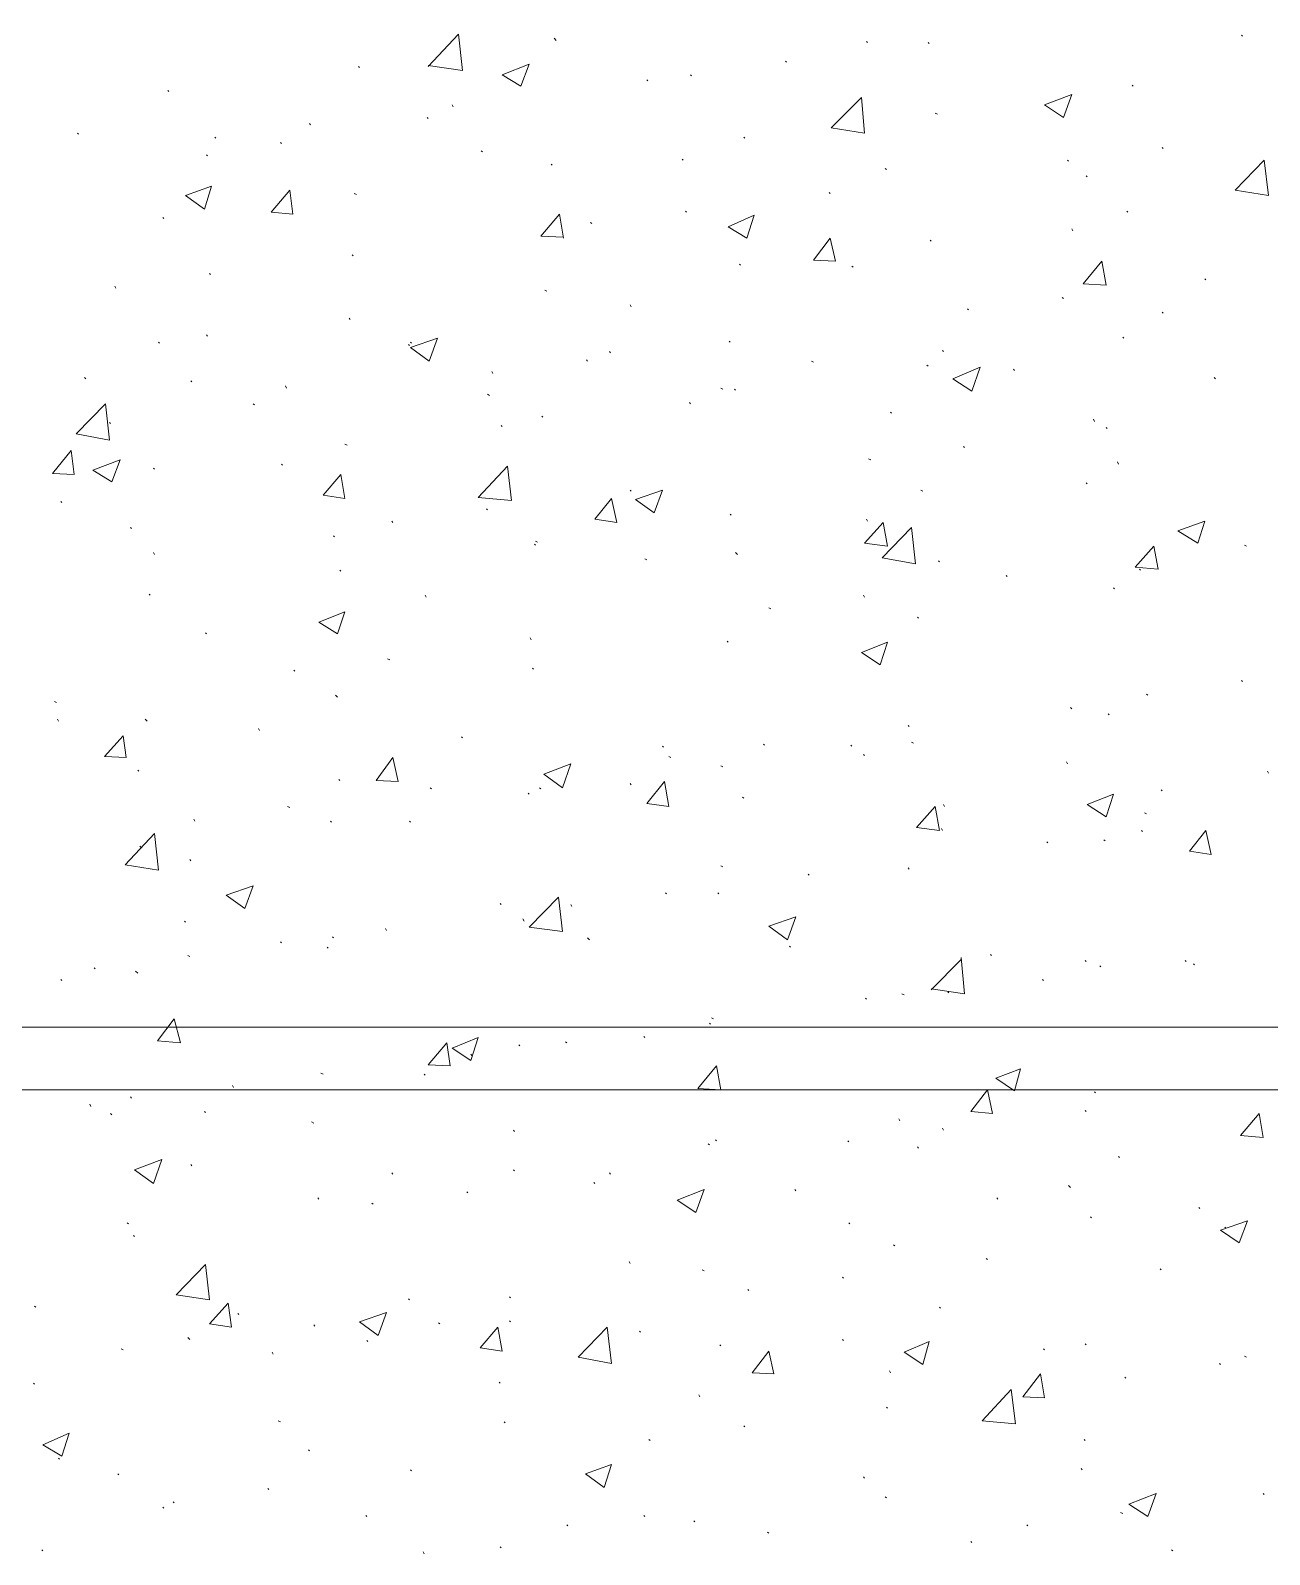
# Model space of a CAD drawing. Header units: millimetres. Extents: x 2928 to 3112, y 1220 to 1280.
# Drawn here: x 2943.466 to 2945.45, y 1255.77 to 1258.21 of the extents above; entities that cross this region are included whole.
import ezdxf

# ---------------------------------------------------------------- set-up
doc = ezdxf.new("R2010")
doc.units = ezdxf.units.MM

msp = doc.modelspace()

# ---------------------------------------------------------------- linework, layer by layer
at = {"color": 253, "linetype": 'Continuous', "lineweight": 5, "true_color": 0x9a9a9a}
for points in [[(2961.2116, 1241.9003), (2942.08633, 1241.9003), (2942.08633, 1247.74538), (2950.25144, 1247.74538), (2950.25144, 1256.61384), (2942.08633, 1256.61384), (2942.08633, 1261.45224), (2961.2116, 1261.45224), (2961.2116, 1249.1904)], [(2941.98633, 1247.84538), (2950.14978, 1247.84538), (2950.14978, 1256.51384), (2941.98633, 1256.51384)]]:
    msp.add_lwpolyline(points, dxfattribs=at)
at = {"color": 92, "linetype": 'Continuous', "lineweight": 13, "true_color": 0x00b800}
for points in [[(2944.10302, 1258.1522), (2944.15136, 1258.20386), (2944.15136, 1258.20386)], [(2944.15802, 1258.14553), (2944.15136, 1258.20386), (2944.15136, 1258.20386)], [(2944.30803, 1258.19386), (2944.30469, 1258.1972), (2944.30469, 1258.1972)], [(2944.80637, 1258.19053), (2944.8047, 1258.1922), (2944.8047, 1258.1922)], [(2944.9047, 1258.18886), (2944.90304, 1258.19053), (2944.90304, 1258.19053)], [(2945.40638, 1258.20053), (2945.40471, 1258.2022), (2945.40471, 1258.2022)], [(2944.22136, 1258.13886), (2944.26469, 1258.15553), (2944.26469, 1258.15553)], [(2944.25136, 1258.12053), (2944.26469, 1258.15553), (2944.26469, 1258.15553)], [(2944.67637, 1258.15886), (2944.6747, 1258.16053), (2944.6747, 1258.16053)], [(2943.99302, 1258.15053), (2943.99136, 1258.1522), (2943.99136, 1258.1522)], [(2944.10302, 1258.15386), (2944.15802, 1258.14553), (2944.15802, 1258.14553)], [(2944.22136, 1258.13886), (2944.25136, 1258.12053), (2944.25136, 1258.12053)], [(2944.5247, 1258.1372), (2944.52303, 1258.13886), (2944.52303, 1258.13886)], [(2943.68802, 1258.1122), (2943.68635, 1258.11386), (2943.68635, 1258.11386)], [(2944.4547, 1258.12886), (2944.45303, 1258.13053), (2944.45303, 1258.13053)], [(2945.0897, 1258.09053), (2945.13304, 1258.1072), (2945.13304, 1258.1072)], [(2945.1197, 1258.07053), (2945.13304, 1258.1072), (2945.13304, 1258.1072)], [(2945.23137, 1258.12053), (2945.22971, 1258.1222), (2945.22971, 1258.1222)], [(2944.14302, 1258.08719), (2944.14136, 1258.09053), (2944.14136, 1258.09053)], [(2944.74803, 1258.05386), (2944.79637, 1258.1022), (2944.79637, 1258.1022)], [(2944.80137, 1258.04553), (2944.79637, 1258.1022), (2944.79637, 1258.1022)], [(2945.0897, 1258.09053), (2945.1197, 1258.07053), (2945.1197, 1258.07053)], [(2943.91469, 1258.05886), (2943.91302, 1258.06053), (2943.91302, 1258.06053)], [(2944.10302, 1258.06886), (2944.10136, 1258.07053), (2944.10136, 1258.07053)], [(2944.91804, 1258.07553), (2944.9147, 1258.07719), (2944.9147, 1258.07719)], [(2943.54302, 1258.04386), (2943.54135, 1258.04553), (2943.54135, 1258.04553)], [(2943.76302, 1258.03719), (2943.76135, 1258.03886), (2943.76135, 1258.03886)], [(2944.6097, 1258.03719), (2944.60803, 1258.03886), (2944.60803, 1258.03886)], [(2944.74803, 1258.05386), (2944.80137, 1258.04553), (2944.80137, 1258.04553)], [(2943.74969, 1258.00886), (2943.74802, 1258.01053), (2943.74802, 1258.01053)], [(2943.86802, 1258.02886), (2943.86635, 1258.03053), (2943.86635, 1258.03053)], [(2944.18969, 1258.01553), (2944.18802, 1258.01719), (2944.18802, 1258.01719)], [(2945.27971, 1258.02053), (2945.27804, 1258.02219), (2945.27804, 1258.02219)], [(2944.30136, 1257.99386), (2944.29969, 1257.99553), (2944.29969, 1257.99553)], [(2944.51136, 1258.00219), (2944.5097, 1258.00386), (2944.5097, 1258.00386)], [(2944.83637, 1257.98719), (2944.8347, 1257.98886), (2944.8347, 1257.98886)], [(2945.12804, 1258.00053), (2945.12637, 1258.00219), (2945.12637, 1258.00219)], [(2945.39471, 1257.95386), (2945.44138, 1258.00219), (2945.44138, 1258.00219)], [(2945.44804, 1257.94553), (2945.44138, 1258.00219), (2945.44138, 1258.00219)], [(2943.71468, 1257.94553), (2943.75635, 1257.96053), (2943.75635, 1257.96053)], [(2943.74469, 1257.92386), (2943.75635, 1257.96053), (2943.75635, 1257.96053)], [(2945.15804, 1257.97553), (2945.15637, 1257.97719), (2945.15637, 1257.97719)], [(2943.71468, 1257.94553), (2943.74469, 1257.92386), (2943.74469, 1257.92386)], [(2943.85135, 1257.91886), (2943.88135, 1257.95386), (2943.88135, 1257.95386)], [(2943.88635, 1257.91553), (2943.88135, 1257.95386), (2943.88135, 1257.95386)], [(2943.98802, 1257.94719), (2943.98469, 1257.94886), (2943.98469, 1257.94886)], [(2944.74637, 1257.94886), (2944.7447, 1257.95053), (2944.7447, 1257.95053)], [(2945.39471, 1257.95386), (2945.44804, 1257.94553), (2945.44804, 1257.94553)], [(2943.85135, 1257.91886), (2943.88635, 1257.91553), (2943.88635, 1257.91553)], [(2944.28303, 1257.88053), (2944.31303, 1257.91553), (2944.31303, 1257.91553)], [(2944.31969, 1257.87719), (2944.31303, 1257.91553), (2944.31303, 1257.91553)], [(2944.51636, 1257.91886), (2944.5147, 1257.92053), (2944.5147, 1257.92053)], [(2944.58303, 1257.89553), (2944.6247, 1257.91386), (2944.6247, 1257.91386)], [(2944.61303, 1257.87719), (2944.6247, 1257.91386), (2944.6247, 1257.91386)], [(2945.22304, 1257.91886), (2945.22137, 1257.92053), (2945.22137, 1257.92053)], [(2943.67968, 1257.90886), (2943.67802, 1257.91053), (2943.67802, 1257.91053)], [(2944.36469, 1257.90053), (2944.36303, 1257.90219), (2944.36303, 1257.90219)], [(2944.58303, 1257.89553), (2944.61303, 1257.87719), (2944.61303, 1257.87719)], [(2945.13471, 1257.88886), (2945.13304, 1257.89219), (2945.13304, 1257.89219)], [(2944.28303, 1257.88053), (2944.31969, 1257.87886), (2944.31969, 1257.87886)], [(2944.7197, 1257.84219), (2944.74637, 1257.87719), (2944.74637, 1257.87719)], [(2944.7547, 1257.84052), (2944.74637, 1257.87719), (2944.74637, 1257.87719)], [(2944.90804, 1257.87219), (2944.90637, 1257.87386), (2944.90637, 1257.87386)], [(2943.98302, 1257.84886), (2943.98136, 1257.85052), (2943.98136, 1257.85052)], [(2944.7197, 1257.84219), (2944.7547, 1257.84052), (2944.7547, 1257.84052)], [(2945.15137, 1257.80386), (2945.18137, 1257.84052), (2945.18137, 1257.84052)], [(2945.18804, 1257.80219), (2945.18137, 1257.84052), (2945.18137, 1257.84052)], [(2943.75469, 1257.81886), (2943.75302, 1257.82052), (2943.75302, 1257.82052)], [(2944.60303, 1257.83386), (2944.60136, 1257.83552), (2944.60136, 1257.83552)], [(2944.78303, 1257.83052), (2944.78137, 1257.83219), (2944.78137, 1257.83219)], [(2943.60302, 1257.79719), (2943.60135, 1257.80052), (2943.60135, 1257.80052)], [(2944.29303, 1257.79219), (2944.28969, 1257.79386), (2944.28969, 1257.79386)], [(2945.15137, 1257.80386), (2945.18804, 1257.80219), (2945.18804, 1257.80219)], [(2945.34804, 1257.81052), (2945.34637, 1257.81219), (2945.34637, 1257.81219)], [(2944.42803, 1257.76719), (2944.42636, 1257.77052), (2944.42636, 1257.77052)], [(2945.1197, 1257.78052), (2945.11804, 1257.78219), (2945.11804, 1257.78219)], [(2943.97802, 1257.74719), (2943.97636, 1257.74886), (2943.97636, 1257.74886)], [(2944.96804, 1257.76219), (2944.96637, 1257.76386), (2944.96637, 1257.76386)], [(2945.27971, 1257.75719), (2945.27804, 1257.75886), (2945.27804, 1257.75886)], [(2943.74969, 1257.72052), (2943.74802, 1257.72219), (2943.74802, 1257.72219)], [(2944.07469, 1257.70219), (2944.11802, 1257.71719), (2944.11802, 1257.71719)], [(2944.10469, 1257.68052), (2944.11802, 1257.71719), (2944.11802, 1257.71719)], [(2945.21637, 1257.71719), (2945.21471, 1257.71886), (2945.21471, 1257.71886)], [(2943.67302, 1257.70886), (2943.67135, 1257.71052), (2943.67135, 1257.71052)], [(2944.07302, 1257.70552), (2944.07136, 1257.70719), (2944.07136, 1257.70719)], [(2944.07636, 1257.70886), (2944.07469, 1257.71052), (2944.07469, 1257.71052)], [(2944.07469, 1257.70219), (2944.10469, 1257.68052), (2944.10469, 1257.68052)], [(2944.39469, 1257.69386), (2944.39303, 1257.69552), (2944.39303, 1257.69552)], [(2944.58636, 1257.71052), (2944.5847, 1257.71219), (2944.5847, 1257.71219)], [(2944.92804, 1257.69552), (2944.92637, 1257.69719), (2944.92637, 1257.69719)], [(2944.35803, 1257.68052), (2944.35636, 1257.68219), (2944.35636, 1257.68219)], [(2944.7197, 1257.67886), (2944.71637, 1257.68052), (2944.71637, 1257.68052)], [(2944.90304, 1257.67219), (2944.90137, 1257.67386), (2944.90137, 1257.67386)], [(2944.94304, 1257.65219), (2944.98637, 1257.67052), (2944.98637, 1257.67052)], [(2944.97304, 1257.63219), (2944.98637, 1257.67052), (2944.98637, 1257.67052)], [(2945.04137, 1257.66552), (2945.0397, 1257.66719), (2945.0397, 1257.66719)], [(2943.55468, 1257.65219), (2943.55302, 1257.65386), (2943.55302, 1257.65386)], [(2943.72468, 1257.64719), (2943.72302, 1257.64886), (2943.72302, 1257.64886)], [(2944.20636, 1257.66052), (2944.20469, 1257.66386), (2944.20469, 1257.66386)], [(2944.94304, 1257.65219), (2944.97304, 1257.63219), (2944.97304, 1257.63219)], [(2945.36304, 1257.65219), (2945.36138, 1257.65386), (2945.36138, 1257.65386)], [(2943.87635, 1257.63719), (2943.87469, 1257.64052), (2943.87469, 1257.64052)], [(2944.20136, 1257.62552), (2944.19803, 1257.62719), (2944.19803, 1257.62719)], [(2944.5747, 1257.63552), (2944.57136, 1257.63719), (2944.57136, 1257.63719)], [(2944.5947, 1257.63386), (2944.59303, 1257.63552), (2944.59303, 1257.63552)], [(2943.53968, 1257.56385), (2943.58635, 1257.61219), (2943.58635, 1257.61219)], [(2943.59302, 1257.55385), (2943.58635, 1257.61219), (2943.58635, 1257.61219)], [(2943.82469, 1257.61052), (2943.82302, 1257.61219), (2943.82302, 1257.61219)], [(2944.52303, 1257.61219), (2944.52136, 1257.61385), (2944.52136, 1257.61385)], [(2944.8447, 1257.59719), (2944.84303, 1257.59885), (2944.84303, 1257.59885)], [(2943.59468, 1257.58052), (2943.59302, 1257.58219), (2943.59302, 1257.58219)], [(2944.22136, 1257.57552), (2944.21969, 1257.57719), (2944.21969, 1257.57719)], [(2944.28636, 1257.59052), (2944.28469, 1257.59219), (2944.28469, 1257.59219)], [(2945.16971, 1257.58385), (2945.16804, 1257.58719), (2945.16804, 1257.58719)], [(2945.18971, 1257.57219), (2945.18804, 1257.57385), (2945.18804, 1257.57385)], [(2943.53968, 1257.56385), (2943.59302, 1257.55385), (2943.59302, 1257.55385)], [(2943.97302, 1257.54552), (2943.96969, 1257.54719), (2943.96969, 1257.54719)], [(2943.50135, 1257.50052), (2943.53135, 1257.53719), (2943.53135, 1257.53719)], [(2943.53635, 1257.49885), (2943.53135, 1257.53719), (2943.53135, 1257.53719)], [(2943.56635, 1257.50552), (2943.60968, 1257.52219), (2943.60968, 1257.52219)], [(2943.59635, 1257.48719), (2943.60968, 1257.52219), (2943.60968, 1257.52219)], [(2944.81137, 1257.52219), (2944.80803, 1257.52385), (2944.80803, 1257.52385)], [(2944.96137, 1257.54219), (2944.9597, 1257.54385), (2944.9597, 1257.54385)], [(2943.50135, 1257.50052), (2943.53635, 1257.49885), (2943.53635, 1257.49885)], [(2943.56635, 1257.50552), (2943.59635, 1257.48719), (2943.59635, 1257.48719)], [(2943.66468, 1257.50719), (2943.66302, 1257.50885), (2943.66302, 1257.50885)], [(2943.86969, 1257.51385), (2943.86802, 1257.51552), (2943.86802, 1257.51552)], [(2943.93469, 1257.46552), (2943.96302, 1257.49885), (2943.96302, 1257.49885)], [(2943.96969, 1257.46052), (2943.96302, 1257.49885), (2943.96302, 1257.49885)], [(2944.18302, 1257.46219), (2944.22969, 1257.51219), (2944.22969, 1257.51219)], [(2944.23636, 1257.45719), (2944.22969, 1257.51219), (2944.22969, 1257.51219)], [(2945.20804, 1257.51552), (2945.20637, 1257.51885), (2945.20637, 1257.51885)], [(2944.42803, 1257.47219), (2944.42636, 1257.47385), (2944.42636, 1257.47385)], [(2944.4347, 1257.45885), (2944.47803, 1257.47385), (2944.47803, 1257.47385)], [(2944.4647, 1257.43719), (2944.47803, 1257.47385), (2944.47803, 1257.47385)], [(2944.8947, 1257.47219), (2944.89137, 1257.47385), (2944.89137, 1257.47385)], [(2945.15804, 1257.48385), (2945.15637, 1257.48552), (2945.15637, 1257.48552)], [(2943.51635, 1257.45385), (2943.51468, 1257.45552), (2943.51468, 1257.45552)], [(2943.93469, 1257.46552), (2943.96969, 1257.46052), (2943.96969, 1257.46052)], [(2944.18302, 1257.46219), (2944.23636, 1257.45719), (2944.23636, 1257.45719)], [(2944.36969, 1257.42719), (2944.39636, 1257.46052), (2944.39636, 1257.46052)], [(2944.40469, 1257.42219), (2944.39636, 1257.46052), (2944.39636, 1257.46052)], [(2944.4347, 1257.45885), (2944.4647, 1257.43719), (2944.4647, 1257.43719)], [(2944.04636, 1257.42219), (2944.04469, 1257.42385), (2944.04469, 1257.42385)], [(2944.19803, 1257.44219), (2944.19636, 1257.44385), (2944.19636, 1257.44385)], [(2944.36969, 1257.42719), (2944.40469, 1257.42219), (2944.40469, 1257.42219)], [(2944.58803, 1257.43385), (2944.58636, 1257.43552), (2944.58636, 1257.43552)], [(2944.80637, 1257.42385), (2944.8047, 1257.42719), (2944.8047, 1257.42719)], [(2945.30304, 1257.40885), (2945.34637, 1257.42385), (2945.34637, 1257.42385)], [(2945.33471, 1257.38885), (2945.34637, 1257.42385), (2945.34637, 1257.42385)], [(2943.62802, 1257.41219), (2943.62635, 1257.41385), (2943.62635, 1257.41385)], [(2943.95302, 1257.39885), (2943.95135, 1257.40052), (2943.95135, 1257.40052)], [(2944.80137, 1257.38885), (2944.83137, 1257.42219), (2944.83137, 1257.42219)], [(2944.8297, 1257.36552), (2944.87637, 1257.41385), (2944.87637, 1257.41385)], [(2944.83803, 1257.38385), (2944.83137, 1257.42219), (2944.83137, 1257.42219)], [(2944.88303, 1257.35552), (2944.87637, 1257.41385), (2944.87637, 1257.41385)], [(2945.30304, 1257.40885), (2945.33471, 1257.38885), (2945.33471, 1257.38885)], [(2944.27469, 1257.38552), (2944.27303, 1257.38718), (2944.27303, 1257.38718)], [(2944.27803, 1257.39052), (2944.27469, 1257.39218), (2944.27469, 1257.39218)], [(2944.80137, 1257.38885), (2944.83803, 1257.38385), (2944.83803, 1257.38385)], [(2945.23471, 1257.35052), (2945.26471, 1257.38385), (2945.26471, 1257.38385)], [(2945.27137, 1257.34718), (2945.26471, 1257.38385), (2945.26471, 1257.38385)], [(2945.41304, 1257.38385), (2945.40971, 1257.38552), (2945.40971, 1257.38552)], [(2943.66468, 1257.37052), (2943.66302, 1257.37385), (2943.66302, 1257.37385)], [(2944.45303, 1257.36218), (2944.4497, 1257.36385), (2944.4497, 1257.36385)], [(2944.59803, 1257.37052), (2944.5947, 1257.37385), (2944.5947, 1257.37385)], [(2944.8297, 1257.36552), (2944.88303, 1257.35552), (2944.88303, 1257.35552)], [(2944.92137, 1257.35885), (2944.9197, 1257.36052), (2944.9197, 1257.36052)], [(2945.23471, 1257.35052), (2945.27137, 1257.34718), (2945.27137, 1257.34718)], [(2943.96302, 1257.34385), (2943.96136, 1257.34552), (2943.96136, 1257.34552)], [(2945.0297, 1257.33552), (2945.02804, 1257.33718), (2945.02804, 1257.33718)], [(2945.24304, 1257.34552), (2945.24137, 1257.34718), (2945.24137, 1257.34718)], [(2943.65802, 1257.30552), (2943.65635, 1257.30718), (2943.65635, 1257.30718)], [(2944.09969, 1257.30218), (2944.09802, 1257.30552), (2944.09802, 1257.30552)], [(2944.80137, 1257.30218), (2944.7997, 1257.30552), (2944.7997, 1257.30552)], [(2945.20137, 1257.31552), (2945.19971, 1257.31718), (2945.19971, 1257.31718)], [(2943.92802, 1257.26218), (2943.96969, 1257.27885), (2943.96969, 1257.27885)], [(2943.95802, 1257.24385), (2943.96969, 1257.27885), (2943.96969, 1257.27885)], [(2944.65136, 1257.28385), (2944.64803, 1257.28552), (2944.64803, 1257.28552)], [(2943.92802, 1257.26218), (2943.95802, 1257.24385), (2943.95802, 1257.24385)], [(2944.88803, 1257.26885), (2944.88637, 1257.27052), (2944.88637, 1257.27052)], [(2943.74802, 1257.24385), (2943.74635, 1257.24552), (2943.74635, 1257.24552)], [(2944.26803, 1257.23385), (2944.26636, 1257.23718), (2944.26636, 1257.23718)], [(2944.58303, 1257.23052), (2944.58136, 1257.23218), (2944.58136, 1257.23218)], [(2944.79637, 1257.21385), (2944.83803, 1257.23052), (2944.83803, 1257.23052)], [(2944.82637, 1257.19385), (2944.83803, 1257.23052), (2944.83803, 1257.23052)], [(2944.04136, 1257.20218), (2944.03802, 1257.20385), (2944.03802, 1257.20385)], [(2944.79637, 1257.21385), (2944.82637, 1257.19385), (2944.82637, 1257.19385)], [(2943.88969, 1257.18385), (2943.88802, 1257.18552), (2943.88802, 1257.18552)], [(2944.27136, 1257.18718), (2944.26969, 1257.18885), (2944.26969, 1257.18885)], [(2945.40638, 1257.16718), (2945.40471, 1257.16885), (2945.40471, 1257.16885)], [(2943.50802, 1257.13385), (2943.50468, 1257.13551), (2943.50468, 1257.13551)], [(2943.95802, 1257.14218), (2943.95469, 1257.14551), (2943.95469, 1257.14551)], [(2945.25471, 1257.14551), (2945.25304, 1257.14718), (2945.25304, 1257.14718)], [(2943.51135, 1257.10385), (2943.50968, 1257.10718), (2943.50968, 1257.10718)], [(2943.65302, 1257.10385), (2943.64968, 1257.10718), (2943.64968, 1257.10718)], [(2945.13304, 1257.12385), (2945.13137, 1257.12551), (2945.13137, 1257.12551)], [(2945.19304, 1257.11385), (2945.19137, 1257.11551), (2945.19137, 1257.11551)], [(2943.83302, 1257.08885), (2943.83135, 1257.09218), (2943.83135, 1257.09218)], [(2944.87303, 1257.09551), (2944.87137, 1257.09718), (2944.87137, 1257.09718)], [(2943.58468, 1257.04718), (2943.61468, 1257.08051), (2943.61468, 1257.08051)], [(2943.61968, 1257.04551), (2943.61468, 1257.08051), (2943.61468, 1257.08051)], [(2944.15802, 1257.07718), (2944.15636, 1257.07885), (2944.15636, 1257.07885)], [(2944.4797, 1257.06218), (2944.47803, 1257.06385), (2944.47803, 1257.06385)], [(2944.64136, 1257.06551), (2944.6397, 1257.06718), (2944.6397, 1257.06718)], [(2944.78137, 1257.06385), (2944.7797, 1257.06551), (2944.7797, 1257.06551)], [(2944.8797, 1257.06885), (2944.87637, 1257.07051), (2944.87637, 1257.07051)], [(2943.58468, 1257.04718), (2943.61968, 1257.04551), (2943.61968, 1257.04551)], [(2944.01969, 1257.00885), (2944.04636, 1257.04551), (2944.04636, 1257.04551)], [(2944.05469, 1257.00718), (2944.04636, 1257.04551), (2944.04636, 1257.04551)], [(2944.28803, 1257.01885), (2944.33136, 1257.03551), (2944.33136, 1257.03551)], [(2944.31803, 1256.99718), (2944.33136, 1257.03551), (2944.33136, 1257.03551)], [(2944.49136, 1257.04551), (2944.48803, 1257.04718), (2944.48803, 1257.04718)], [(2944.80137, 1257.04885), (2944.7997, 1257.05051), (2944.7997, 1257.05051)], [(2945.12637, 1257.03551), (2945.1247, 1257.03885), (2945.1247, 1257.03885)], [(2943.63968, 1257.02385), (2943.63802, 1257.02551), (2943.63802, 1257.02551)], [(2943.96136, 1257.00885), (2943.95969, 1257.01051), (2943.95969, 1257.01051)], [(2944.01969, 1257.00885), (2944.05469, 1257.00718), (2944.05469, 1257.00718)], [(2944.28803, 1257.01885), (2944.31803, 1256.99718), (2944.31803, 1256.99718)], [(2944.5747, 1257.03051), (2944.57136, 1257.03218), (2944.57136, 1257.03218)], [(2945.44804, 1257.02051), (2945.44638, 1257.02385), (2945.44638, 1257.02385)], [(2944.10802, 1256.99551), (2944.10636, 1256.99718), (2944.10636, 1256.99718)], [(2944.26469, 1256.98718), (2944.26303, 1256.98885), (2944.26303, 1256.98885)], [(2944.28303, 1256.99551), (2944.28136, 1256.99718), (2944.28136, 1256.99718)], [(2944.42803, 1257.00218), (2944.42636, 1257.00385), (2944.42636, 1257.00385)], [(2944.45303, 1256.97218), (2944.48136, 1257.00718), (2944.48136, 1257.00718)], [(2944.48803, 1256.96718), (2944.48136, 1257.00718), (2944.48136, 1257.00718)], [(2945.15804, 1256.97051), (2945.19971, 1256.98718), (2945.19971, 1256.98718)], [(2945.18804, 1256.95051), (2945.19971, 1256.98718), (2945.19971, 1256.98718)], [(2945.27804, 1256.99218), (2945.27637, 1256.99385), (2945.27637, 1256.99385)], [(2943.88135, 1256.96551), (2943.87802, 1256.96718), (2943.87802, 1256.96718)], [(2944.45303, 1256.97218), (2944.48803, 1256.96718), (2944.48803, 1256.96718)], [(2944.60803, 1256.98051), (2944.60636, 1256.98218), (2944.60636, 1256.98218)], [(2944.8847, 1256.93385), (2944.9147, 1256.96718), (2944.9147, 1256.96718)], [(2944.92137, 1256.92884), (2944.9147, 1256.96718), (2944.9147, 1256.96718)], [(2944.9297, 1256.96718), (2944.92804, 1256.97051), (2944.92804, 1256.97051)], [(2945.15804, 1256.97051), (2945.18804, 1256.95051), (2945.18804, 1256.95051)], [(2943.72969, 1256.94385), (2943.72802, 1256.94718), (2943.72802, 1256.94718)], [(2943.94802, 1256.94218), (2943.94635, 1256.94385), (2943.94635, 1256.94385)], [(2944.07469, 1256.94218), (2944.07302, 1256.94385), (2944.07302, 1256.94385)], [(2945.25304, 1256.95551), (2945.24971, 1256.95718), (2945.24971, 1256.95718)], [(2943.61802, 1256.87384), (2943.66468, 1256.92384), (2943.66468, 1256.92384)], [(2943.67135, 1256.86551), (2943.66468, 1256.92384), (2943.66468, 1256.92384)], [(2944.8847, 1256.93385), (2944.92137, 1256.92884), (2944.92137, 1256.92884)], [(2944.92637, 1256.92884), (2944.9247, 1256.93218), (2944.9247, 1256.93218)], [(2945.18637, 1256.91218), (2945.18471, 1256.91384), (2945.18471, 1256.91384)], [(2945.24637, 1256.92718), (2945.24471, 1256.92884), (2945.24471, 1256.92884)], [(2945.32137, 1256.89551), (2945.34804, 1256.92884), (2945.34804, 1256.92884)], [(2945.35637, 1256.89051), (2945.34804, 1256.92884), (2945.34804, 1256.92884)], [(2943.64302, 1256.90218), (2943.64135, 1256.90384), (2943.64135, 1256.90384)], [(2945.0947, 1256.90884), (2945.09304, 1256.91051), (2945.09304, 1256.91051)], [(2945.32137, 1256.89551), (2945.35637, 1256.89051), (2945.35637, 1256.89051)], [(2943.61802, 1256.87384), (2943.67135, 1256.86551), (2943.67135, 1256.86551)], [(2943.72302, 1256.88051), (2943.72135, 1256.88218), (2943.72135, 1256.88218)], [(2944.5747, 1256.87051), (2944.57136, 1256.87218), (2944.57136, 1256.87218)], [(2944.87303, 1256.86718), (2944.87137, 1256.86884), (2944.87137, 1256.86884)], [(2943.77969, 1256.82551), (2943.82302, 1256.84051), (2943.82302, 1256.84051)], [(2943.80969, 1256.80384), (2943.82302, 1256.84051), (2943.82302, 1256.84051)], [(2944.71303, 1256.85718), (2944.71137, 1256.85884), (2944.71137, 1256.85884)], [(2943.77969, 1256.82551), (2943.80969, 1256.80384), (2943.80969, 1256.80384)], [(2944.26469, 1256.77384), (2944.31136, 1256.82218), (2944.31136, 1256.82218)], [(2944.31803, 1256.76718), (2944.31136, 1256.82218), (2944.31136, 1256.82218)], [(2944.4847, 1256.82718), (2944.48303, 1256.82884), (2944.48303, 1256.82884)], [(2944.56803, 1256.82718), (2944.56636, 1256.82884), (2944.56636, 1256.82884)], [(2944.21969, 1256.81051), (2944.21803, 1256.81218), (2944.21803, 1256.81218)], [(2944.33303, 1256.80718), (2944.33136, 1256.81051), (2944.33136, 1256.81051)], [(2944.64803, 1256.77551), (2944.69137, 1256.79051), (2944.69137, 1256.79051)], [(2944.67803, 1256.75384), (2944.69137, 1256.79051), (2944.69137, 1256.79051)], [(2943.71468, 1256.78218), (2943.71302, 1256.78384), (2943.71302, 1256.78384)], [(2944.03636, 1256.76884), (2944.03469, 1256.77218), (2944.03469, 1256.77218)], [(2944.25636, 1256.78384), (2944.25469, 1256.78718), (2944.25469, 1256.78718)], [(2944.26469, 1256.77384), (2944.31803, 1256.76718), (2944.31803, 1256.76718)], [(2944.64803, 1256.77551), (2944.67803, 1256.75384), (2944.67803, 1256.75384)], [(2943.86802, 1256.74884), (2943.86635, 1256.75051), (2943.86635, 1256.75051)], [(2943.94302, 1256.74051), (2943.94135, 1256.74218), (2943.94135, 1256.74218)], [(2943.95135, 1256.75718), (2943.94969, 1256.75884), (2943.94969, 1256.75884)], [(2944.36136, 1256.75384), (2944.35803, 1256.75718), (2944.35803, 1256.75718)], [(2944.68303, 1256.74218), (2944.68137, 1256.74384), (2944.68137, 1256.74384)], [(2943.72135, 1256.72718), (2943.71802, 1256.72884), (2943.71802, 1256.72884)], [(2944.90804, 1256.67384), (2944.95637, 1256.72218), (2944.95637, 1256.72218)], [(2944.96137, 1256.66717), (2944.95637, 1256.72551), (2944.95637, 1256.72551)], [(2945.0047, 1256.72884), (2945.00304, 1256.73051), (2945.00304, 1256.73051)], [(2945.15637, 1256.71884), (2945.15471, 1256.72051), (2945.15471, 1256.72051)], [(2945.31637, 1256.71884), (2945.31471, 1256.72051), (2945.31471, 1256.72051)], [(2943.56968, 1256.70718), (2943.56802, 1256.70884), (2943.56802, 1256.70884)], [(2943.63802, 1256.70051), (2943.63468, 1256.70384), (2943.63468, 1256.70384)], [(2945.17971, 1256.71051), (2945.17804, 1256.71218), (2945.17804, 1256.71218)], [(2945.32971, 1256.71384), (2945.32804, 1256.71551), (2945.32804, 1256.71551)], [(2943.51635, 1256.68884), (2943.51468, 1256.69051), (2943.51468, 1256.69051)], [(2944.8647, 1256.66551), (2944.86137, 1256.66717), (2944.86137, 1256.66717)], [(2944.90804, 1256.67551), (2944.96137, 1256.66717), (2944.96137, 1256.66717)], [(2944.93637, 1256.66884), (2944.9347, 1256.67051), (2944.9347, 1256.67051)], [(2945.08804, 1256.68884), (2945.08637, 1256.69051), (2945.08637, 1256.69051)], [(2944.8047, 1256.65884), (2944.80303, 1256.66051), (2944.80303, 1256.66051)], [(2943.66968, 1256.59217), (2943.69635, 1256.62717), (2943.69635, 1256.62717)], [(2943.70635, 1256.58884), (2943.69635, 1256.62717), (2943.69635, 1256.62717)], [(2944.5547, 1256.61884), (2944.55303, 1256.62051), (2944.55303, 1256.62051)], [(2944.5597, 1256.62717), (2944.55636, 1256.62884), (2944.55636, 1256.62884)], [(2944.14136, 1256.58051), (2944.18302, 1256.59717), (2944.18302, 1256.59717)], [(2944.17136, 1256.56051), (2944.18302, 1256.59717), (2944.18302, 1256.59717)], [(2944.4497, 1256.59717), (2944.44803, 1256.59884), (2944.44803, 1256.59884)], [(2943.66968, 1256.59217), (2943.70635, 1256.58884), (2943.70635, 1256.58884)], [(2944.10302, 1256.55384), (2944.13302, 1256.58884), (2944.13302, 1256.58884)], [(2944.13802, 1256.55217), (2944.13302, 1256.58884), (2944.13302, 1256.58884)], [(2944.14136, 1256.58051), (2944.17136, 1256.56051), (2944.17136, 1256.56051)], [(2944.17302, 1256.56884), (2944.17136, 1256.57051), (2944.17136, 1256.57051)], [(2944.24969, 1256.58384), (2944.24803, 1256.58551), (2944.24803, 1256.58551)], [(2944.32469, 1256.58884), (2944.32303, 1256.59051), (2944.32303, 1256.59051)], [(2944.10302, 1256.55384), (2944.13802, 1256.55217), (2944.13802, 1256.55217)], [(2944.5347, 1256.51551), (2944.5647, 1256.55217), (2944.5647, 1256.55217)], [(2944.57136, 1256.51384), (2944.5647, 1256.55217), (2944.5647, 1256.55217)], [(2945.01137, 1256.53217), (2945.05137, 1256.54717), (2945.05137, 1256.54717)], [(2945.04137, 1256.51217), (2945.05137, 1256.54717), (2945.05137, 1256.54717)], [(2943.79135, 1256.51717), (2943.78969, 1256.52051), (2943.78969, 1256.52051)], [(2943.93469, 1256.53884), (2943.93135, 1256.54051), (2943.93135, 1256.54051)], [(2944.09802, 1256.53717), (2944.09636, 1256.53884), (2944.09636, 1256.53884)], [(2945.01137, 1256.53217), (2945.04137, 1256.51217), (2945.04137, 1256.51217)], [(2943.62802, 1256.50051), (2943.62635, 1256.50217), (2943.62635, 1256.50217)], [(2944.5347, 1256.51551), (2944.57136, 1256.51384), (2944.57136, 1256.51384)], [(2944.97137, 1256.47884), (2944.99804, 1256.51384), (2944.99804, 1256.51384)], [(2945.00637, 1256.47551), (2944.99804, 1256.51384), (2944.99804, 1256.51384)], [(2945.17137, 1256.50884), (2945.16971, 1256.51051), (2945.16971, 1256.51051)], [(2943.56302, 1256.48717), (2943.56135, 1256.49051), (2943.56135, 1256.49051)], [(2943.59635, 1256.47384), (2943.59468, 1256.47551), (2943.59468, 1256.47551)], [(2943.74635, 1256.47717), (2943.74469, 1256.47884), (2943.74469, 1256.47884)], [(2944.97137, 1256.47884), (2945.00637, 1256.47551), (2945.00637, 1256.47551)], [(2945.15637, 1256.47884), (2945.15471, 1256.48051), (2945.15471, 1256.48051)], [(2945.40304, 1256.4405), (2945.43304, 1256.47551), (2945.43304, 1256.47551)], [(2945.43971, 1256.43717), (2945.43304, 1256.47551), (2945.43304, 1256.47551)], [(2943.91969, 1256.4605), (2943.91635, 1256.46217), (2943.91635, 1256.46217)], [(2944.24136, 1256.44717), (2944.23969, 1256.44884), (2944.23969, 1256.44884)], [(2944.85803, 1256.46384), (2944.85637, 1256.46717), (2944.85637, 1256.46717)], [(2944.92804, 1256.44884), (2944.92637, 1256.45217), (2944.92637, 1256.45217)], [(2944.55303, 1256.4255), (2944.55136, 1256.42717), (2944.55136, 1256.42717)], [(2944.5647, 1256.43217), (2944.56303, 1256.43384), (2944.56303, 1256.43384)], [(2944.77637, 1256.4305), (2944.7747, 1256.43217), (2944.7747, 1256.43217)], [(2945.40304, 1256.4405), (2945.43971, 1256.43717), (2945.43971, 1256.43717)], [(2943.63302, 1256.3855), (2943.67635, 1256.40217), (2943.67635, 1256.40217)], [(2943.66302, 1256.36384), (2943.67635, 1256.40217), (2943.67635, 1256.40217)], [(2944.88803, 1256.4205), (2944.88637, 1256.42217), (2944.88637, 1256.42217)], [(2945.20971, 1256.4055), (2945.20804, 1256.40717), (2945.20804, 1256.40717)], [(2943.63302, 1256.3855), (2943.66302, 1256.36384), (2943.66302, 1256.36384)], [(2943.72468, 1256.39217), (2943.72302, 1256.39384), (2943.72302, 1256.39384)], [(2944.04636, 1256.37884), (2944.04469, 1256.3805), (2944.04469, 1256.3805)], [(2944.24136, 1256.38384), (2944.23969, 1256.3855), (2944.23969, 1256.3855)], [(2944.39469, 1256.37884), (2944.39303, 1256.3805), (2944.39303, 1256.3805)], [(2944.16636, 1256.34884), (2944.16469, 1256.3505), (2944.16469, 1256.3505)], [(2944.36969, 1256.36384), (2944.36803, 1256.3655), (2944.36803, 1256.3655)], [(2944.50136, 1256.33717), (2944.5447, 1256.35384), (2944.5447, 1256.35384)], [(2944.53136, 1256.31717), (2944.5447, 1256.35384), (2944.5447, 1256.35384)], [(2944.69137, 1256.35217), (2944.6897, 1256.35384), (2944.6897, 1256.35384)], [(2945.13137, 1256.35717), (2945.12804, 1256.3605), (2945.12804, 1256.3605)], [(2943.92802, 1256.33884), (2943.92635, 1256.3405), (2943.92635, 1256.3405)], [(2944.01469, 1256.3305), (2944.01302, 1256.33217), (2944.01302, 1256.33217)], [(2944.50136, 1256.33717), (2944.53136, 1256.31717), (2944.53136, 1256.31717)], [(2945.0147, 1256.33884), (2945.01304, 1256.3405), (2945.01304, 1256.3405)], [(2945.33804, 1256.32384), (2945.33637, 1256.3255), (2945.33637, 1256.3255)], [(2945.16471, 1256.30884), (2945.16304, 1256.3105), (2945.16304, 1256.3105)], [(2945.37138, 1256.28884), (2945.41471, 1256.30384), (2945.41471, 1256.30384)], [(2945.40138, 1256.26884), (2945.41471, 1256.30384), (2945.41471, 1256.30384)], [(2943.62302, 1256.29884), (2943.62135, 1256.3005), (2943.62135, 1256.3005)], [(2943.63302, 1256.27884), (2943.63135, 1256.2805), (2943.63135, 1256.2805)], [(2944.77803, 1256.29884), (2944.77637, 1256.3005), (2944.77637, 1256.3005)], [(2945.37138, 1256.28884), (2945.40138, 1256.26884), (2945.40138, 1256.26884)], [(2945.37971, 1256.29217), (2945.37804, 1256.29384), (2945.37804, 1256.29384)], [(2944.8497, 1256.26384), (2944.84803, 1256.2655), (2944.84803, 1256.2655)], [(2943.69968, 1256.1855), (2943.74635, 1256.23384), (2943.74635, 1256.23384)], [(2943.75302, 1256.17717), (2943.74635, 1256.23384), (2943.74635, 1256.23384)], [(2944.42636, 1256.2355), (2944.42469, 1256.23884), (2944.42469, 1256.23884)], [(2944.99804, 1256.24217), (2944.99637, 1256.24384), (2944.99637, 1256.24384)], [(2944.5447, 1256.22383), (2944.54136, 1256.2255), (2944.54136, 1256.2255)], [(2944.76803, 1256.21217), (2944.76637, 1256.21383), (2944.76637, 1256.21383)], [(2945.27637, 1256.2255), (2945.27471, 1256.22717), (2945.27471, 1256.22717)], [(2943.69968, 1256.1855), (2943.75302, 1256.17717), (2943.75302, 1256.17717)], [(2944.07302, 1256.17717), (2944.07136, 1256.17883), (2944.07136, 1256.17883)], [(2944.23469, 1256.1805), (2944.23303, 1256.18217), (2944.23303, 1256.18217)], [(2944.61636, 1256.19217), (2944.6147, 1256.19383), (2944.6147, 1256.19383)], [(2943.47468, 1256.1655), (2943.47301, 1256.16717), (2943.47301, 1256.16717)], [(2943.75302, 1256.13883), (2943.78302, 1256.17217), (2943.78302, 1256.17217)], [(2943.78802, 1256.13383), (2943.78302, 1256.17217), (2943.78302, 1256.17217)], [(2943.79969, 1256.15383), (2943.79802, 1256.1555), (2943.79802, 1256.1555)], [(2943.99302, 1256.14217), (2944.03636, 1256.15717), (2944.03636, 1256.15717)], [(2944.02302, 1256.1205), (2944.03636, 1256.15717), (2944.03636, 1256.15717)], [(2944.92304, 1256.16383), (2944.92137, 1256.1655), (2944.92137, 1256.1655)], [(2943.75302, 1256.13883), (2943.78802, 1256.13383), (2943.78802, 1256.13383)], [(2943.92135, 1256.1355), (2943.91969, 1256.13717), (2943.91969, 1256.13717)], [(2943.99302, 1256.14217), (2944.02302, 1256.1205), (2944.02302, 1256.1205)], [(2944.12136, 1256.13883), (2944.11969, 1256.1405), (2944.11969, 1256.1405)], [(2944.18636, 1256.1005), (2944.21469, 1256.13383), (2944.21469, 1256.13383)], [(2944.22136, 1256.0955), (2944.21469, 1256.13383), (2944.21469, 1256.13383)], [(2944.23469, 1256.14217), (2944.23303, 1256.14383), (2944.23303, 1256.14383)], [(2944.34303, 1256.0855), (2944.38969, 1256.13383), (2944.38969, 1256.13383)], [(2944.39636, 1256.0755), (2944.38969, 1256.13383), (2944.38969, 1256.13383)], [(2943.72135, 1256.11383), (2943.71802, 1256.11717), (2943.71802, 1256.11717)], [(2944.00636, 1256.1105), (2944.00469, 1256.11217), (2944.00469, 1256.11217)], [(2944.44303, 1256.1255), (2944.44136, 1256.12717), (2944.44136, 1256.12717)], [(2944.76803, 1256.11217), (2944.76637, 1256.11383), (2944.76637, 1256.11383)], [(2944.8647, 1256.09383), (2944.9047, 1256.1105), (2944.9047, 1256.1105)], [(2944.8947, 1256.07383), (2944.9047, 1256.1105), (2944.9047, 1256.1105)], [(2945.15637, 1256.1055), (2945.15471, 1256.10717), (2945.15471, 1256.10717)], [(2943.61468, 1256.09717), (2943.61135, 1256.09883), (2943.61135, 1256.09883)], [(2943.85469, 1256.0905), (2943.85302, 1256.09383), (2943.85302, 1256.09383)], [(2944.18636, 1256.1005), (2944.22136, 1256.0955), (2944.22136, 1256.0955)], [(2944.34303, 1256.0855), (2944.39636, 1256.0755), (2944.39636, 1256.0755)], [(2944.57136, 1256.10383), (2944.5697, 1256.1055), (2944.5697, 1256.1055)], [(2944.62136, 1256.0605), (2944.64803, 1256.0955), (2944.64803, 1256.0955)], [(2944.65636, 1256.05883), (2944.64803, 1256.0955), (2944.64803, 1256.0955)], [(2944.8647, 1256.09383), (2944.8947, 1256.07383), (2944.8947, 1256.07383)], [(2945.0897, 1256.09717), (2945.08804, 1256.09883), (2945.08804, 1256.09883)], [(2945.41304, 1256.0855), (2945.40971, 1256.08717), (2945.40971, 1256.08717)], [(2944.62136, 1256.0605), (2944.65636, 1256.05883), (2944.65636, 1256.05883)], [(2944.84303, 1256.0605), (2944.84137, 1256.06383), (2944.84137, 1256.06383)], [(2945.0547, 1256.02217), (2945.08304, 1256.05883), (2945.08304, 1256.05883)], [(2945.0897, 1256.0205), (2945.08304, 1256.05883), (2945.08304, 1256.05883)], [(2945.37138, 1256.07383), (2945.36971, 1256.0755), (2945.36971, 1256.0755)], [(2943.47301, 1256.04217), (2943.47135, 1256.04383), (2943.47135, 1256.04383)], [(2944.21803, 1256.04383), (2944.21636, 1256.0455), (2944.21636, 1256.0455)], [(2944.9897, 1255.98383), (2945.03637, 1256.03383), (2945.03637, 1256.03383)], [(2945.04304, 1255.97883), (2945.03637, 1256.03383), (2945.03637, 1256.03383)], [(2945.21971, 1256.05217), (2945.21804, 1256.05383), (2945.21804, 1256.05383)], [(2944.53803, 1256.02217), (2944.53636, 1256.0255), (2944.53636, 1256.0255)], [(2945.0547, 1256.02217), (2945.0897, 1256.0205), (2945.0897, 1256.0205)], [(2943.86635, 1255.98216), (2943.86302, 1255.98383), (2943.86302, 1255.98383)], [(2944.83803, 1256.00383), (2944.83637, 1256.0055), (2944.83637, 1256.0055)], [(2944.9897, 1255.98383), (2945.04304, 1255.97883), (2945.04304, 1255.97883)], [(2943.48635, 1255.9455), (2943.52802, 1255.96383), (2943.52802, 1255.96383)], [(2943.51635, 1255.92716), (2943.52802, 1255.96383), (2943.52802, 1255.96383)], [(2944.22636, 1255.9805), (2944.22469, 1255.98216), (2944.22469, 1255.98216)], [(2944.6097, 1255.97383), (2944.60803, 1255.9755), (2944.60803, 1255.9755)], [(2943.48635, 1255.9455), (2943.51635, 1255.92716), (2943.51635, 1255.92716)], [(2943.91302, 1255.9355), (2943.91135, 1255.93716), (2943.91135, 1255.93716)], [(2944.45803, 1255.95216), (2944.45636, 1255.95383), (2944.45636, 1255.95383)], [(2945.15471, 1255.95216), (2945.15304, 1255.95383), (2945.15304, 1255.95383)], [(2943.51302, 1255.92216), (2943.51135, 1255.92383), (2943.51135, 1255.92383)], [(2944.35469, 1255.89883), (2944.39636, 1255.91383), (2944.39636, 1255.91383)], [(2944.38469, 1255.87716), (2944.39636, 1255.91383), (2944.39636, 1255.91383)], [(2943.60802, 1255.89716), (2943.60635, 1255.89883), (2943.60635, 1255.89883)], [(2944.07636, 1255.90383), (2944.07469, 1255.9055), (2944.07469, 1255.9055)], [(2944.35469, 1255.89883), (2944.38469, 1255.87716), (2944.38469, 1255.87716)], [(2944.80137, 1255.89216), (2944.7997, 1255.89383), (2944.7997, 1255.89383)], [(2945.14971, 1255.9055), (2945.14804, 1255.90716), (2945.14804, 1255.90716)], [(2943.84802, 1255.87383), (2943.84635, 1255.8755), (2943.84635, 1255.8755)], [(2944.83637, 1255.8605), (2944.8347, 1255.86216), (2944.8347, 1255.86216)], [(2945.22471, 1255.8505), (2945.26804, 1255.86716), (2945.26804, 1255.86716)], [(2945.25471, 1255.8305), (2945.26804, 1255.86716), (2945.26804, 1255.86716)], [(2945.44138, 1255.8655), (2945.43971, 1255.86716), (2945.43971, 1255.86716)], [(2943.67968, 1255.84383), (2943.67802, 1255.8455), (2943.67802, 1255.8455)], [(2943.69635, 1255.85216), (2943.69468, 1255.85383), (2943.69468, 1255.85383)], [(2945.21471, 1255.8355), (2945.21137, 1255.83716), (2945.21137, 1255.83716)], [(2945.22471, 1255.8505), (2945.25471, 1255.8305), (2945.25471, 1255.8305)], [(2944.00469, 1255.8305), (2944.00302, 1255.83216), (2944.00302, 1255.83216)], [(2944.32636, 1255.8155), (2944.32469, 1255.81716), (2944.32469, 1255.81716)], [(2944.4497, 1255.8305), (2944.44803, 1255.83216), (2944.44803, 1255.83216)], [(2944.5297, 1255.82216), (2944.52803, 1255.82383), (2944.52803, 1255.82383)], [(2945.06304, 1255.8155), (2945.06137, 1255.81716), (2945.06137, 1255.81716)], [(2944.64803, 1255.80383), (2944.64636, 1255.8055), (2944.64636, 1255.8055)], [(2944.97304, 1255.78883), (2944.97137, 1255.7905), (2944.97137, 1255.7905)], [(2943.48635, 1255.7755), (2943.48468, 1255.77716), (2943.48468, 1255.77716)], [(2944.09636, 1255.7705), (2944.09469, 1255.77383), (2944.09469, 1255.77383)], [(2944.21969, 1255.7805), (2944.21803, 1255.78216), (2944.21803, 1255.78216)], [(2945.29471, 1255.7755), (2945.29304, 1255.77716), (2945.29304, 1255.77716)]]:
    msp.add_lwpolyline(points, dxfattribs=at)

doc.saveas('drawing.dxf')
